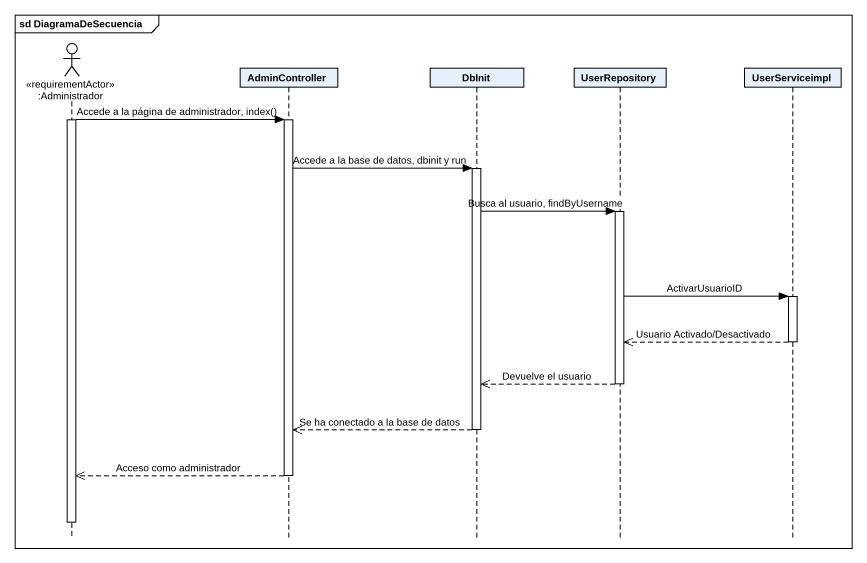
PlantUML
@startuml
mainframe sd DiagramaDeSecuencia
hide footbox
actor ":Administrador" as Administrador <<requirementActor>>
participant AdminController
participant DbInit
participant UserRepository
participant UserServiceimpl

activate Administrador
Administrador -> AdminController : Accede a la página de administrador, index()
activate AdminController
AdminController -> DbInit : Accede a la base de datos, dbinit y run
activate DbInit
DbInit -> UserRepository : Busca al usuario, findByUsername
activate UserRepository
UserRepository -> UserServiceimpl : ActivarUsuarioID
activate UserServiceimpl
UserServiceimpl -->> UserRepository : Usuario Activado/Desactivado
deactivate UserServiceimpl
UserRepository -->> DbInit : Devuelve el usuario
deactivate UserRepository
DbInit -->> AdminController : Se ha conectado a la base de datos
deactivate DbInit
AdminController -->> Administrador : Acceso como administrador
deactivate AdminController
deactivate Administrador
@enduml
